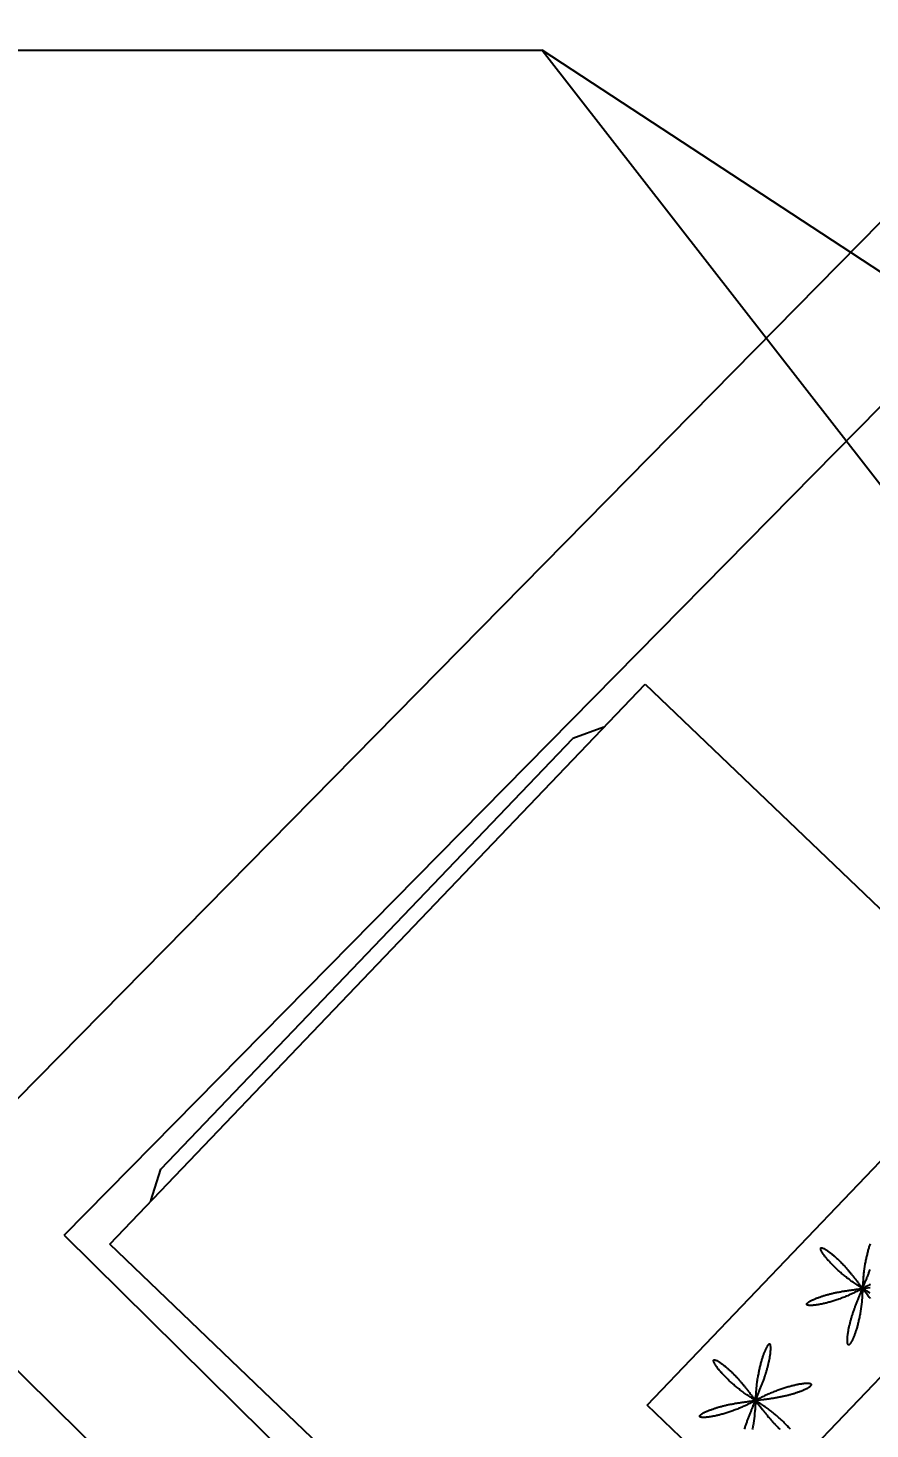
# Model space of a CAD drawing. Extents: x -357449 to -117302, y 127569 to 244935.
# Drawn here: x -326167 to -325515, y 224087 to 225171 of the extents above; entities that cross this region are included whole.
import ezdxf

# ---------------------------------------------------------------- set-up
doc = ezdxf.new("R2010")
doc.units = 0
doc.header["$MEASUREMENT"] = 0
doc.layers.get('0').update_dxf_attribs({"linetype": 'CONTINUOUS'})
doc.layers.get('DEFPOINTS').update_dxf_attribs({"linetype": 'CONTINUOUS'})
for name, color, linetype in [('1', 8, 'CONTINUOUS'), ('WALL', 1, 'CONTINUOUS'), ('WINDOW', 4, 'CONTINUOUS')]:
    doc.layers.add(name, color=color, linetype=linetype)
doc.layers.add('AXIS', color=3, linetype='CONTINUOUS', lineweight=9)
doc.styles.add('DIM_FONT', font='SIMPLEX.shx', dxfattribs={"width": 0.8})
doc.dimstyles.new('DIMN-200', dxfattribs={"dimtxt": 300, "dimasz": 1, "dimexe": 250, "dimexo": 0, "dimgap": 150, "dimtad": 1, "dimdec": 0, "dimdsep": 46, "dimtxsty": 'DIM_FONT', "dimblk": '_DIMX', "dimcen": 2.5, "dimclrd": 256, "dimclre": 256, "dimclrt": 4, "dimadec": 0, "dimazin": 0, "dimtfac": 1, "dimtdec": 0, "dimtix": 1, "dimtmove": 2, "dimatfit": 3, "dimldrblk": '_DIMX', "dimfxl": 0, "dimtolj": 1, "dimtzin": 0, "dimarcsym": 0})

# ---------------------------------------------------------------- blocks, each defined once
blk = doc.blocks.new('_DIMX')
blk.add_line((-150, 0), (150, 0))
at = {"const_width": 50}
blk.add_lwpolyline([(-70, -70), (70, 70)], dxfattribs=at)
blk = doc.blocks.new('*D30')
at = {"linetype": 'ByBlock'}
for p, q in [((-307663.4, 240707.6), (-309496.6, 242514.1)), ((-309390.5, 242408.1), (-328829.8, 222680.8)), ((-327104.2, 220978.9), (-328937.4, 222785.3))]:
    blk.add_line(p, q, dxfattribs=at)
at = {"layer": 'DEFPOINTS', "color": 0, "linetype": 'ByBlock'}
for p in [(-307663.4, 240707.6), (-328830.5, 222680), (-327104.2, 220978.9)]:
    blk.add_point(p, dxfattribs=at)
at = {"linetype": 'ByBlock'}
for p, rotation in [((-309389.8, 242408.8), 45.42128490415822), ((-328830.5, 222680), 225.4212849041582)]:
    blk.add_blockref('_DIMX', p, dxfattribs=dict(at, rotation=rotation))
at = {"color": 4, "linetype": 'ByBlock', "insert": (-319306, 232737.4), "char_height": 250, "attachment_point": 5, "rotation": 45.4213, "style": 'DIM_FONT'}
blk.add_mtext('\\A1;27698', dxfattribs=at)
blk = doc.blocks.new('A$C6F5F30C6')
for p, q in [((0, 553.8), (0, 11.5)), ((600, 11.5), (600, 553.8)), ((557.8, 514), (197.8, 514)), ((197.8, 514), (197.8, 398.4)), ((197.8, 398.4), (557.8, 398.4)), ((0, 11.5), (600, 11.5)), ((46.2, 11.5), (69.2, 0)), ((553.8, 11.5), (530.8, 0)), ((69.2, 0), (530.8, 0))]:
    blk.add_line(p, q)
for points in [[(261, 491.5), (261, 490.9), (261.1, 490.3), (261.1, 489.6), (261.2, 488.9), (261.2, 488.3), (261.3, 487.6), (261.3, 486.9), (261.3, 486.1), (261.3, 485.4), (261.3, 484.6), (261.4, 483.9), (261.4, 483.1), (261.4, 482.3), (261.3, 481.5), (261.3, 480.7), (261.3, 479.9), (261.3, 479), (261.2, 478.2), (261.2, 477.3), (261.2, 476.5), (261.1, 475.6), (261, 474.7), (261, 473.8), (260.9, 472.9), (260.8, 472), (260.7, 471.1), (260.6, 470.1), (260.5, 469.2), (260.4, 468.3), (260.3, 467.3), (260.1, 466.4), (260, 465.4), (259.8, 464.4), (259.7, 463.4), (259.5, 462.5), (259.3, 461.5), (259.2, 460.6), (259, 459.8), (258.9, 459.1), (258.7, 458.4), (258.6, 457.8), (258.6, 457.4), (258.5, 457.1), (258.4, 456.8), (258.4, 456.7), (258.4, 456.6), (258.4, 456.6), (258.3, 456.5), (258.3, 456.2), (258.2, 455.9), (258.1, 455.5), (258, 454.9), (257.9, 454.2), (257.7, 453.5), (257.6, 452.6), (257.4, 451.8), (257.3, 450.8), (257.1, 449.9), (256.9, 448.9), (256.8, 447.9), (256.6, 446.9), (256.5, 446), (256.4, 445), (256.3, 444.1), (256.1, 443.1), (256, 442.2), (256, 441.3), (255.9, 440.4), (255.8, 439.5), (255.7, 438.6), (255.7, 437.7), (255.6, 436.8), (255.6, 436), (255.5, 435.1), (255.5, 434.3), (255.5, 433.4), (255.4, 432.6), (255.4, 431.8), (255.4, 431), (255.4, 430.2), (255.4, 429.4), (255.4, 428.7), (255.4, 427.9), (255.5, 427.2), (255.5, 426.4), (255.5, 425.7), (255.5, 425), (255.6, 424.4), (255.6, 423.7), (255.7, 423), (255.7, 422.4), (255.8, 421.8), (255.8, 421.2), (255.9, 420.6), (256, 420), (256, 419.4), (256.1, 418.9), (256.2, 418.4), (256.3, 417.9), (256.4, 417.4), (256.4, 416.9), (256.5, 416.5), (256.6, 416), (256.7, 415.6), (256.8, 415.2), (256.9, 414.9), (257, 414.5), (257.1, 414.2), (257.2, 413.8), (257.3, 413.6), (257.4, 413.3), (257.5, 413), (257.6, 412.8), (257.7, 412.6), (257.8, 412.4), (257.9, 412.2), (258, 412.1), (258.1, 412), (258.2, 411.9), (258.3, 411.8), (258.4, 411.7), (258.5, 411.7), (258.6, 411.6), (258.7, 411.6), (258.8, 411.7), (258.9, 411.7), (259, 411.8), (259.1, 411.8), (259.2, 411.9), (259.3, 412), (259.4, 412.2), (259.4, 412.3), (259.5, 412.5), (259.6, 412.7), (259.7, 412.9), (259.8, 413.1), (259.9, 413.3), (260, 413.6), (260.1, 413.8), (260.1, 414.1), (260.2, 414.4), (260.3, 414.7), (260.4, 415.1), (260.4, 415.4), (260.5, 415.7), (260.6, 416.1), (260.7, 416.5), (260.7, 416.9), (260.8, 417.3), (260.8, 417.7), (260.9, 418.1), (261, 418.6), (261, 419), (261.1, 419.5), (261.1, 419.9), (261.2, 420.4), (261.2, 420.9), (261.2, 421.4), (261.3, 421.9), (261.3, 422.5), (261.3, 423), (261.4, 423.5), (261.4, 424.1), (261.4, 424.6), (261.4, 425.2), (261.4, 425.8), (261.4, 426.3), (261.5, 426.9), (261.5, 427.5), (261.5, 428.1), (261.5, 428.7), (261.4, 429.3), (261.4, 429.9), (261.4, 430.6), (261.4, 431.2), (261.4, 431.8), (261.3, 432.4), (261.3, 433.1), (261.3, 433.7), (261.2, 434.4), (261.2, 435), (261.1, 435.7), (261.1, 436.3), (261, 437), (261, 437.6), (260.9, 438.3), (260.8, 438.9), (260.8, 439.6), (260.7, 440.3), (260.6, 440.9), (260.6, 441.6), (260.5, 442.3), (260.4, 443), (260.3, 443.6), (260.2, 444.3), (260.1, 445), (260, 445.7), (259.9, 446.3), (259.8, 447), (259.7, 447.7), (259.6, 448.4), (259.5, 449), (259.4, 449.7), (259.3, 450.4), (259.2, 451.1), (259.1, 451.7), (259, 452.4), (258.9, 453), (258.9, 453.5), (258.8, 454.1), (258.7, 454.5), (258.6, 454.9), (258.6, 455.3), (258.5, 455.6), (258.5, 455.8), (258.5, 456), (258.4, 456.2), (258.4, 456.4), (257.5, 462.6), (257.4, 462.9), (257.3, 463.6), (257.2, 464.2), (257.1, 464.9), (257, 465.6), (256.9, 466.3), (256.8, 467), (256.7, 467.6), (256.6, 468.3), (256.6, 469), (256.5, 469.7), (256.4, 470.3), (256.3, 471), (256.2, 471.7), (256.1, 472.4), (256.1, 473), (256, 473.7), (255.9, 474.4), (255.9, 475), (255.8, 475.7), (255.7, 476.3), (255.7, 477), (255.6, 477.6), (255.6, 478.3), (255.5, 478.9), (255.5, 479.6), (255.5, 480.2), (255.4, 480.9), (255.4, 481.5), (255.4, 482.1), (255.4, 482.7), (255.3, 483.4), (255.3, 484), (255.3, 484.6), (255.3, 485.2), (255.3, 485.8)], [(379.7, 463.4), (379.5, 462.5), (379.3, 461.5), (379.2, 460.6), (379, 459.8), (378.9, 459.1), (378.7, 458.4), (378.6, 457.8), (378.6, 457.4), (378.5, 457.1), (378.4, 456.8), (378.4, 456.7), (378.4, 456.6), (378.4, 456.6), (378.3, 456.5), (378.3, 456.2), (378.2, 455.9), (378.1, 455.5), (378, 454.9), (377.9, 454.2), (377.7, 453.5), (377.6, 452.6), (377.4, 451.8), (377.3, 450.8), (377.1, 449.9), (376.9, 448.9), (376.8, 447.9), (376.6, 446.9), (376.5, 446), (376.4, 445), (376.3, 444.1), (376.1, 443.1), (376, 442.2), (376, 441.3), (375.9, 440.4), (375.8, 439.5), (375.7, 438.6), (375.7, 437.7), (375.6, 436.8), (375.6, 436), (375.5, 435.1), (375.5, 434.3), (375.5, 433.4), (375.4, 432.6), (375.4, 431.8), (375.4, 431), (375.4, 430.2), (375.4, 429.4), (375.4, 428.7), (375.4, 427.9), (375.5, 427.2), (375.5, 426.4), (375.5, 425.7), (375.5, 425), (375.6, 424.4), (375.6, 423.7), (375.7, 423), (375.7, 422.4), (375.8, 421.8), (375.8, 421.2), (375.9, 420.6), (376, 420), (376, 419.4), (376.1, 418.9), (376.2, 418.4), (376.3, 417.9), (376.4, 417.4), (376.4, 416.9), (376.5, 416.5), (376.6, 416), (376.7, 415.6), (376.8, 415.2), (376.9, 414.9), (377, 414.5), (377.1, 414.2), (377.2, 413.8), (377.3, 413.6), (377.4, 413.3), (377.5, 413), (377.6, 412.8), (377.7, 412.6), (377.8, 412.4), (377.9, 412.2), (378, 412.1), (378.1, 412), (378.2, 411.9), (378.3, 411.8), (378.4, 411.7), (378.5, 411.7), (378.6, 411.6), (378.7, 411.6), (378.8, 411.7), (378.9, 411.7), (379, 411.8), (379.1, 411.8), (379.2, 411.9), (379.3, 412), (379.4, 412.2), (379.4, 412.3), (379.5, 412.5), (379.6, 412.7), (379.7, 412.9), (379.8, 413.1), (379.9, 413.3), (380, 413.6), (380.1, 413.8), (380.1, 414.1), (380.2, 414.4), (380.3, 414.7), (380.4, 415.1), (380.4, 415.4), (380.5, 415.7), (380.6, 416.1), (380.7, 416.5), (380.7, 416.9), (380.8, 417.3), (380.8, 417.7), (380.9, 418.1), (381, 418.6), (381, 419), (381.1, 419.5), (381.1, 419.9), (381.2, 420.4), (381.2, 420.9), (381.2, 421.4), (381.3, 421.9), (381.3, 422.5), (381.3, 423), (381.4, 423.5), (381.4, 424.1), (381.4, 424.6), (381.4, 425.2), (381.4, 425.8), (381.4, 426.3), (381.5, 426.9), (381.5, 427.5), (381.5, 428.1), (381.5, 428.7), (381.4, 429.3), (381.4, 429.9), (381.4, 430.6), (381.4, 431.2), (381.4, 431.8), (381.3, 432.4), (381.3, 433.1), (381.3, 433.7), (381.2, 434.4), (381.2, 435), (381.1, 435.7), (381.1, 436.3), (381, 437), (381, 437.6), (380.9, 438.3), (380.8, 438.9), (380.8, 439.6), (380.7, 440.3), (380.6, 440.9), (380.6, 441.6), (380.5, 442.3), (380.4, 443), (380.3, 443.6), (380.2, 444.3), (380.1, 445), (380, 445.7), (379.9, 446.3), (379.8, 447), (379.7, 447.7), (379.6, 448.4), (379.5, 449), (379.4, 449.7), (379.3, 450.4), (379.2, 451.1), (379.1, 451.7), (379, 452.4), (378.9, 453), (378.9, 453.5), (378.8, 454.1), (378.7, 454.5), (378.6, 454.9), (378.6, 455.3), (378.5, 455.6), (378.5, 455.8), (378.5, 456), (378.4, 456.2), (378.4, 456.4), (377.5, 462.6), (377.4, 462.9), (377.3, 463.6), (377.2, 464.2), (377.1, 464.9), (377, 465.6), (376.9, 466.3)], [(236.5, 465.9), (237.1, 465.6), (237.6, 465.3), (238.2, 465), (238.8, 464.8), (239.4, 464.5), (240, 464.2), (240.6, 463.9), (241.2, 463.6), (241.8, 463.4), (242.4, 463.1), (243, 462.8), (243.7, 462.6), (244.3, 462.3), (244.9, 462), (245.5, 461.8), (246.1, 461.5), (246.8, 461.2), (247.4, 461), (248, 460.7), (248.7, 460.5), (249.3, 460.2), (249.9, 460), (250.6, 459.7), (251.2, 459.4), (251.9, 459.2), (252.5, 458.9), (253.1, 458.7), (253.8, 458.4), (254.3, 458.2), (254.9, 458), (255.5, 457.8), (255.9, 457.6), (256.4, 457.4), (256.8, 457.3), (257.1, 457.1), (257.4, 457), (257.6, 456.9), (257.8, 456.9), (258, 456.8), (258.1, 456.8), (264, 454.5), (264.3, 454.4), (264.9, 454.1), (265.5, 453.9), (266.2, 453.6), (266.8, 453.3), (267.5, 453.1), (268.1, 452.8), (268.7, 452.6), (269.4, 452.3), (270, 452.1), (270.6, 451.8), (271.2, 451.5), (271.9, 451.3), (272.5, 451), (273.1, 450.7), (273.7, 450.5), (274.3, 450.2), (275, 449.9), (275.6, 449.7), (276.2, 449.4), (276.8, 449.1), (277.4, 448.8), (277.9, 448.5), (278.5, 448.3), (279.1, 448), (279.7, 447.7), (280.3, 447.4), (280.8, 447.1), (281.4, 446.8), (282, 446.5), (282.5, 446.2), (283, 445.9), (283.6, 445.6), (284.1, 445.3), (284.6, 445), (285.2, 444.7), (285.7, 444.4), (286.2, 444.1), (286.7, 443.8), (287.1, 443.6), (287.6, 443.3), (288.1, 443), (288.6, 442.7), (289, 442.4), (289.5, 442.1), (289.9, 441.8), (290.3, 441.5), (290.7, 441.2), (291.1, 440.9), (291.5, 440.7), (291.9, 440.4), (292.3, 440.1), (292.7, 439.8), (293, 439.6), (293.3, 439.3), (293.7, 439), (294, 438.8), (294.3, 438.5), (294.6, 438.3), (294.9, 438), (295.1, 437.8), (295.4, 437.6), (295.6, 437.3), (295.9, 437.1), (296.1, 436.9), (296.3, 436.7), (296.5, 436.5), (296.7, 436.3), (296.8, 436.1), (297, 435.9), (297.1, 435.7), (297.2, 435.6), (297.3, 435.4), (297.4, 435.3), (297.4, 435.1), (297.5, 435), (297.5, 434.8), (297.6, 434.7), (297.6, 434.6), (297.5, 434.5), (297.5, 434.4), (297.5, 434.3), (297.4, 434.2), (297.3, 434.2), (297.2, 434.1), (297.1, 434.1), (296.9, 434), (296.8, 434), (296.6, 434), (296.4, 434), (296.2, 434), (296, 434), (295.7, 434), (295.4, 434.1), (295.2, 434.1), (294.8, 434.2), (294.5, 434.3), (294.2, 434.4), (293.8, 434.5), (293.5, 434.6), (293.1, 434.7), (292.7, 434.8), (292.3, 434.9), (291.8, 435.1), (291.4, 435.3), (290.9, 435.4), (290.4, 435.6), (289.9, 435.8), (289.4, 436), (288.9, 436.2), (288.4, 436.5), (287.8, 436.7), (287.3, 437), (286.7, 437.2), (286.1, 437.5), (285.5, 437.8), (284.9, 438.1), (284.3, 438.4), (283.7, 438.7), (283.1, 439), (282.4, 439.4), (281.8, 439.7), (281.1, 440.1), (280.5, 440.5), (279.8, 440.9), (279.1, 441.2), (278.4, 441.7), (277.7, 442.1), (277, 442.5), (276.3, 442.9), (275.6, 443.4), (274.9, 443.9), (274.2, 444.3), (273.4, 444.8), (272.7, 445.3), (272, 445.8), (271.2, 446.3), (270.5, 446.9), (269.7, 447.4), (269, 448), (268.2, 448.5), (267.4, 449.1), (266.7, 449.7), (265.9, 450.3), (265.2, 450.9), (264.4, 451.5), (263.6, 452.1), (262.9, 452.8), (262.1, 453.4), (261.4, 454), (260.8, 454.5), (260.2, 455), (259.7, 455.5), (259.3, 455.8), (258.9, 456.1), (258.7, 456.3), (258.5, 456.5), (258.4, 456.6), (258.4, 456.6), (258.3, 456.7), (258.2, 456.8), (258.1, 457), (257.8, 457.2), (257.5, 457.5), (257.1, 457.8), (256.5, 458.3), (256, 458.8), (255.3, 459.3), (254.6, 459.9), (253.9, 460.5), (253.1, 461.2), (252.4, 461.8), (251.6, 462.4), (250.8, 463), (250.1, 463.6), (249.3, 464.2), (248.6, 464.8), (247.8, 465.3), (247.1, 465.9), (246.3, 466.4), (245.6, 467), (244.8, 467.5), (244.1, 468), (243.3, 468.5), (242.6, 469), (241.9, 469.4), (241.2, 469.9), (240.4, 470.4)], [(407.3, 437), (406.7, 437.2), (406.1, 437.5), (405.5, 437.8), (404.9, 438.1), (404.3, 438.4), (403.7, 438.7), (403.1, 439), (402.4, 439.4), (401.8, 439.7), (401.1, 440.1), (400.5, 440.5), (399.8, 440.9), (399.1, 441.2), (398.4, 441.7), (397.7, 442.1), (397, 442.5), (396.3, 442.9), (395.6, 443.4), (394.9, 443.9), (394.2, 444.3), (393.4, 444.8), (392.7, 445.3), (392, 445.8), (391.2, 446.3), (390.5, 446.9), (389.7, 447.4), (389, 448), (388.2, 448.5), (387.4, 449.1), (386.7, 449.7), (385.9, 450.3), (385.2, 450.9), (384.4, 451.5), (383.6, 452.1), (382.9, 452.8), (382.1, 453.4), (381.4, 454), (380.8, 454.5), (380.2, 455), (379.7, 455.5), (379.3, 455.8), (378.9, 456.1), (378.7, 456.3), (378.5, 456.5), (378.4, 456.6), (378.4, 456.6), (378.3, 456.7), (378.2, 456.8), (378.1, 457), (377.8, 457.2), (377.5, 457.5), (377.1, 457.8), (376.5, 458.3), (376, 458.8), (375.3, 459.3), (374.6, 459.9), (373.9, 460.5), (373.1, 461.2), (372.4, 461.8), (371.6, 462.4), (370.8, 463), (370.1, 463.6), (369.3, 464.2), (368.6, 464.8), (367.8, 465.3), (367.1, 465.9), (366.3, 466.4), (365.6, 467), (364.8, 467.5), (364.1, 468), (363.3, 468.5), (362.6, 469), (361.9, 469.4), (361.2, 469.9), (360.4, 470.4), (359.7, 470.8), (359, 471.2), (358.3, 471.6), (357.6, 472.1), (357, 472.4), (356.3, 472.8), (355.6, 473.2), (355, 473.6), (354.3, 473.9), (353.7, 474.3), (353, 474.6), (352.4, 474.9), (351.8, 475.2), (351.2, 475.5), (350.6, 475.8), (350, 476.1), (349.5, 476.3), (348.9, 476.6), (348.4, 476.8), (347.9, 477.1), (347.3, 477.3), (346.8, 477.5), (346.3, 477.7), (345.9, 477.9), (345.4, 478), (344.9, 478.2), (344.5, 478.4), (344.1, 478.5), (343.7, 478.6), (343.3, 478.7), (342.9, 478.8), (342.6, 478.9), (342.2, 479), (341.9, 479.1), (341.6, 479.2), (341.3, 479.2), (341.1, 479.2), (340.8, 479.3), (340.6, 479.3), (340.4, 479.3), (340.2, 479.3), (340, 479.3), (339.8, 479.3), (339.7, 479.2), (339.6, 479.2), (339.5, 479.1), (339.4, 479.1), (339.3, 479), (339.3, 478.9), (339.2, 478.8), (339.2, 478.7), (339.2, 478.6), (339.2, 478.5), (339.3, 478.3), (339.3, 478.2), (339.4, 478), (339.5, 477.9), (339.6, 477.7), (339.7, 477.6), (339.8, 477.4), (340, 477.2), (340.1, 477), (340.3, 476.8), (340.5, 476.6), (340.7, 476.4), (340.9, 476.2), (341.1, 476), (341.4, 475.7), (341.6, 475.5), (341.9, 475.3), (342.2, 475), (342.5, 474.8), (342.8, 474.5), (343.1, 474.3), (343.4, 474), (343.8, 473.7), (344.1, 473.5), (344.5, 473.2), (344.8, 472.9), (345.2, 472.6), (345.6, 472.4), (346, 472.1), (346.4, 471.8), (346.9, 471.5), (347.3, 471.2), (347.8, 470.9), (348.2, 470.6), (348.7, 470.3), (349.1, 470), (349.6, 469.7), (350.1, 469.4), (350.6, 469.2), (351.1, 468.9), (351.6, 468.6), (352.1, 468.3), (352.7, 468), (353.2, 467.7), (353.7, 467.4), (354.3, 467.1), (354.8, 466.8), (355.4, 466.5), (355.9, 466.2), (356.5, 465.9), (357.1, 465.6), (357.6, 465.3), (358.2, 465), (358.8, 464.8), (359.4, 464.5), (360, 464.2), (360.6, 463.9), (361.2, 463.6), (361.8, 463.4), (362.4, 463.1), (363, 462.8), (363.7, 462.6), (364.3, 462.3), (364.9, 462), (365.5, 461.8), (366.1, 461.5), (366.8, 461.2), (367.4, 461), (368, 460.7), (368.7, 460.5), (369.3, 460.2), (369.9, 460), (370.6, 459.7), (371.2, 459.4), (371.9, 459.2), (372.5, 458.9), (373.1, 458.7), (373.8, 458.4), (374.3, 458.2), (374.9, 458), (375.5, 457.8), (375.9, 457.6), (376.4, 457.4), (376.8, 457.3), (377.1, 457.1), (377.4, 457), (377.6, 456.9), (377.8, 456.9), (378, 456.8), (378.1, 456.8), (384, 454.5), (384.3, 454.4), (384.9, 454.1), (385.5, 453.9), (386.2, 453.6), (386.8, 453.3), (387.5, 453.1), (388.1, 452.8), (388.7, 452.6), (389.4, 452.3), (390, 452.1), (390.6, 451.8), (391.2, 451.5), (391.9, 451.3), (392.5, 451), (393.1, 450.7)], [(384.9, 458.9), (384, 458.6), (383.1, 458.3), (382.2, 458), (381.4, 457.7), (380.7, 457.4), (380.1, 457.2), (379.5, 457), (379.1, 456.9), (378.8, 456.8), (378.6, 456.7), (378.4, 456.7), (378.4, 456.6), (378.3, 456.6), (378.2, 456.6), (378, 456.5), (377.7, 456.4), (377.2, 456.3), (376.7, 456.1), (376.1, 455.9), (375.3, 455.6), (374.5, 455.3), (373.7, 455), (372.8, 454.7), (371.8, 454.4), (370.9, 454), (370, 453.7), (369.1, 453.3), (368.2, 452.9), (367.3, 452.6), (366.4, 452.2), (365.6, 451.8), (364.7, 451.5), (363.9, 451.1), (363, 450.7), (362.2, 450.3), (361.4, 449.9), (360.6, 449.5), (359.8, 449.1), (359.1, 448.8), (358.3, 448.4), (357.5, 448), (356.8, 447.6), (356.1, 447.2), (355.4, 446.8), (354.7, 446.4), (354, 446), (353.3, 445.6), (352.7, 445.2), (352, 444.8), (351.4, 444.4), (350.8, 444.1), (350.2, 443.7), (349.6, 443.3), (349, 442.9), (348.5, 442.6), (347.9, 442.2), (347.4, 441.8), (346.9, 441.5), (346.4, 441.1), (345.9, 440.8), (345.4, 440.4), (345, 440.1), (344.6, 439.7), (344.1, 439.4), (343.7, 439.1), (343.4, 438.8), (343, 438.5), (342.7, 438.2), (342.3, 437.9), (342, 437.6), (341.7, 437.3), (341.4, 437), (341.2, 436.8), (340.9, 436.5), (340.7, 436.3), (340.5, 436.1), (340.3, 435.8), (340.1, 435.6), (340, 435.4), (339.9, 435.2), (339.8, 435), (339.7, 434.9), (339.6, 434.7), (339.5, 434.6), (339.5, 434.4), (339.5, 434.3), (339.5, 434.2), (339.5, 434.1), (339.5, 434), (339.6, 433.9), (339.6, 433.8), (339.7, 433.7), (339.8, 433.7), (339.9, 433.6), (340.1, 433.6), (340.2, 433.6), (340.4, 433.6), (340.5, 433.6), (340.7, 433.6), (340.9, 433.6), (341.1, 433.6), (341.4, 433.6), (341.6, 433.7), (341.9, 433.7), (342.2, 433.8), (342.4, 433.9), (342.7, 433.9), (343, 434), (343.4, 434.1), (343.7, 434.2), (344, 434.3), (344.4, 434.5), (344.7, 434.6), (345.1, 434.7), (345.5, 434.9), (345.9, 435), (346.3, 435.2), (346.7, 435.4), (347.1, 435.6), (347.5, 435.7), (348, 435.9), (348.4, 436.1), (348.8, 436.3), (349.3, 436.6), (349.8, 436.8), (350.2, 437), (350.7, 437.3), (351.2, 437.5), (351.7, 437.8), (352.2, 438), (352.7, 438.3), (353.2, 438.6), (353.7, 438.8), (354.2, 439.1), (354.7, 439.4), (355.2, 439.7), (355.7, 440), (356.2, 440.3), (356.8, 440.7), (357.3, 441), (357.8, 441.3), (358.4, 441.6), (358.9, 442), (359.4, 442.3), (360, 442.7), (360.5, 443), (361, 443.4), (361.6, 443.8), (362.1, 444.1), (362.7, 444.5), (363.2, 444.9), (363.7, 445.3), (364.3, 445.7), (364.8, 446.1), (365.4, 446.4), (365.9, 446.8), (366.4, 447.2), (367, 447.7), (367.5, 448.1), (368.1, 448.5), (368.6, 448.9), (369.1, 449.3), (369.7, 449.7), (370.2, 450.1), (370.8, 450.6), (371.3, 451), (371.8, 451.4), (372.4, 451.8), (372.9, 452.3), (373.5, 452.7), (374, 453.1), (374.5, 453.5), (375, 453.9), (375.5, 454.3), (375.9, 454.7), (376.3, 455), (376.7, 455.3), (377, 455.6), (377.3, 455.8), (377.5, 456), (377.7, 456.1), (377.9, 456.3), (378, 456.4), (378.1, 456.5), (383.1, 460.4)]]:
    blk.add_lwpolyline(points)
blk.add_lwpolyline([(258.2, 456.6), (258, 456.5), (257.7, 456.4), (257.2, 456.3), (256.7, 456.1), (256.1, 455.9), (255.3, 455.6), (254.5, 455.3), (253.7, 455), (252.8, 454.7), (251.8, 454.4), (250.9, 454), (250, 453.7), (249.1, 453.3), (248.2, 452.9), (247.3, 452.6), (246.4, 452.2), (245.6, 451.8), (244.7, 451.5), (243.9, 451.1), (243, 450.7), (242.2, 450.3), (241.4, 449.9), (240.6, 449.5), (239.8, 449.1), (239.1, 448.8), (238.3, 448.4), (237.5, 448), (236.8, 447.6), (236.1, 447.2), (235.4, 446.8), (234.7, 446.4), (234, 446), (233.3, 445.6), (232.7, 445.2), (232, 444.8), (231.4, 444.4), (230.8, 444.1), (230.2, 443.7), (229.6, 443.3), (229, 442.9), (228.5, 442.6), (227.9, 442.2), (227.4, 441.8), (226.9, 441.5), (226.4, 441.1), (225.9, 440.8), (225.4, 440.4), (225, 440.1), (224.6, 439.7), (224.1, 439.4), (223.7, 439.1), (223.4, 438.8), (223, 438.5), (222.7, 438.2), (222.3, 437.9), (222, 437.6), (221.7, 437.3), (221.4, 437), (221.2, 436.8), (220.9, 436.5), (220.7, 436.3), (220.5, 436.1), (220.3, 435.8), (220.1, 435.6), (220, 435.4), (219.9, 435.2), (219.8, 435), (219.7, 434.9), (219.6, 434.7), (219.5, 434.6), (219.5, 434.4), (219.5, 434.3), (219.5, 434.2), (219.5, 434.1), (219.5, 434), (219.6, 433.9), (219.6, 433.8), (219.7, 433.7), (219.8, 433.7), (219.9, 433.6), (220.1, 433.6), (220.2, 433.6), (220.4, 433.6), (220.5, 433.6), (220.7, 433.6), (220.9, 433.6), (221.1, 433.6), (221.4, 433.6), (221.6, 433.7), (221.9, 433.7), (222.2, 433.8), (222.4, 433.9), (222.7, 433.9), (223, 434), (223.4, 434.1), (223.7, 434.2), (224, 434.3), (224.4, 434.5), (224.7, 434.6), (225.1, 434.7), (225.5, 434.9), (225.9, 435), (226.3, 435.2), (226.7, 435.4), (227.1, 435.6), (227.5, 435.7), (228, 435.9), (228.4, 436.1), (228.8, 436.3), (229.3, 436.6), (229.8, 436.8), (230.2, 437), (230.7, 437.3), (231.2, 437.5), (231.7, 437.8), (232.2, 438), (232.7, 438.3), (233.2, 438.6), (233.7, 438.8), (234.2, 439.1), (234.7, 439.4), (235.2, 439.7), (235.7, 440), (236.2, 440.3), (236.8, 440.7), (237.3, 441), (237.8, 441.3), (238.4, 441.6), (238.9, 442), (239.4, 442.3), (240, 442.7), (240.5, 443), (241, 443.4), (241.6, 443.8), (242.1, 444.1), (242.7, 444.5), (243.2, 444.9), (243.7, 445.3), (244.3, 445.7), (244.8, 446.1), (245.4, 446.4), (245.9, 446.8), (246.4, 447.2), (247, 447.7), (247.5, 448.1), (248.1, 448.5), (248.6, 448.9), (249.1, 449.3), (249.7, 449.7), (250.2, 450.1), (250.8, 450.6), (251.3, 451), (251.8, 451.4), (252.4, 451.8), (252.9, 452.3), (253.5, 452.7), (254, 453.1), (254.5, 453.5), (255, 453.9), (255.5, 454.3), (255.9, 454.7), (256.3, 455), (256.7, 455.3), (257, 455.6), (257.3, 455.8), (257.5, 456), (257.7, 456.1), (257.9, 456.3), (258, 456.4), (258.1, 456.5), (263.1, 460.4), (263.3, 460.6), (263.8, 461), (264.4, 461.5), (264.9, 461.9), (265.5, 462.3), (266, 462.7), (266.5, 463.2), (267.1, 463.6), (267.6, 464), (268.2, 464.4), (268.7, 464.8), (269.2, 465.2), (269.8, 465.6), (270.3, 466), (270.9, 466.5), (271.4, 466.9), (271.9, 467.2), (272.5, 467.6), (273, 468), (273.6, 468.4), (274.1, 468.8), (274.6, 469.2), (275.2, 469.5), (275.7, 469.9), (276.3, 470.3), (276.8, 470.6), (277.3, 471), (277.9, 471.3), (278.4, 471.7), (278.9, 472), (279.5, 472.3), (280, 472.6), (280.5, 473), (281, 473.3), (281.6, 473.6), (282.1, 473.9), (282.6, 474.2), (283.1, 474.5), (283.6, 474.7), (284.1, 475), (284.6, 475.3), (285.1, 475.5), (285.6, 475.8), (286.1, 476), (286.5, 476.3), (287, 476.5), (287.5, 476.7), (287.9, 476.9), (288.4, 477.2), (288.8, 477.4), (289.2, 477.6), (289.7, 477.7), (290.1, 477.9), (290.5, 478.1), (290.9, 478.3), (291.3, 478.4), (291.7, 478.6), (292, 478.7), (292.4, 478.8), (292.7, 479), (293.1, 479.1), (293.4, 479.2), (293.7, 479.3), (294, 479.4), (294.3, 479.4), (294.6, 479.5), (294.9, 479.6), (295.1, 479.6), (295.4, 479.7), (295.6, 479.7), (295.8, 479.7), (296, 479.7), (296.2, 479.7), (296.4, 479.7), (296.6, 479.7), (296.7, 479.7), (296.8, 479.7), (297, 479.6), (297.1, 479.6), (297.1, 479.5), (297.2, 479.4), (297.3, 479.3), (297.3, 479.2), (297.3, 479.1), (297.3, 479), (297.3, 478.9), (297.2, 478.7), (297.2, 478.6), (297.1, 478.4), (297, 478.3), (296.9, 478.1), (296.8, 477.9), (296.6, 477.7), (296.4, 477.5), (296.3, 477.2), (296.1, 477), (295.8, 476.8), (295.6, 476.5), (295.3, 476.3), (295.1, 476), (294.8, 475.7), (294.4, 475.4), (294.1, 475.1), (293.8, 474.8), (293.4, 474.5), (293, 474.2), (292.6, 473.9), (292.2, 473.6), (291.8, 473.2), (291.3, 472.9), (290.9, 472.5), (290.4, 472.2), (289.9, 471.8), (289.4, 471.5), (288.8, 471.1), (288.3, 470.7), (287.7, 470.4), (287.2, 470), (286.6, 469.6), (286, 469.2), (285.4, 468.9), (284.7, 468.5), (284.1, 468.1), (283.4, 467.7), (282.8, 467.3), (282.1, 466.9), (281.4, 466.5), (280.7, 466.1), (280, 465.7), (279.2, 465.3), (278.5, 464.9), (277.7, 464.5), (276.9, 464.2), (276.2, 463.8), (275.4, 463.4), (274.5, 463), (273.7, 462.6), (272.9, 462.2), (272, 461.8), (271.2, 461.5), (270.3, 461.1), (269.5, 460.7), (268.6, 460.4), (267.7, 460), (266.8, 459.6), (265.8, 459.3), (264.9, 458.9), (264, 458.6), (263.1, 458.3), (262.2, 458), (261.4, 457.7), (260.7, 457.4), (260.1, 457.2), (259.5, 457), (259.1, 456.9), (258.8, 456.8), (258.6, 456.7), (258.4, 456.7), (258.4, 456.6), (258.3, 456.6)], close=True)

msp = doc.modelspace()

# ---------------------------------------------------------------- linework, layer by layer
at = {"layer": 'WALL'}
for p, q in [((-326280.83, 224235.38), (-324736.68, 225802.41)), ((-326139.42, 224236.42), (-324665.45, 225732.22)), ((-326280.83, 224235.38), (-324968.22, 222941.93)), ((-326139.42, 224236.42), (-324927.23, 223041.93))]:
    msp.add_line(p, q, dxfattribs=at)
at = {"layer": 'WINDOW'}
for p, q in [((-328348.05, 225153.81, 1642299785.45), (-325769.09, 225153.81, 1642299785.45)), ((-322535.22, 223033.84), (-325769.09, 225153.81, 1642299785.45)), ((-325769.09, 225153.81, 1642299785.45), (-324815.31, 223929.97, 1642299785.45))]:
    msp.add_line(p, q, dxfattribs=at)

# ---------------------------------------------------------------- block references
at = {"layer": '1', "xscale": -1, "rotation": 226.2638547083331}
msp.add_blockref('A$C6F5F30C6', (-326112.35, 224237.58), dxfattribs=at)

# ---------------------------------------------------------------- dimensions: what is measured, and where the dimension line sits
at = {"layer": 'AXIS'}
dim = msp.add_aligned_dim(p1=(-317330.06, 240312.3), p2=(-336770.8, 220583.56), distance=-2423.69, dimstyle='DIMN-200', override={"dimtxt": 250, "dimexe": 150, "dimzin": 0, "dimblk1": '_DIMX', "dimblk2": '_DIMX', "dimsah": 1, "dimcen": 200}, dxfattribs=at)
dim.commit()
dim.dimension.update_dxf_attribs({"geometry": '*D30', "text_midpoint": (-328972.67, 232342.11), "insert": (-9666.64, -395.33)})

doc.saveas('drawing.dxf')
